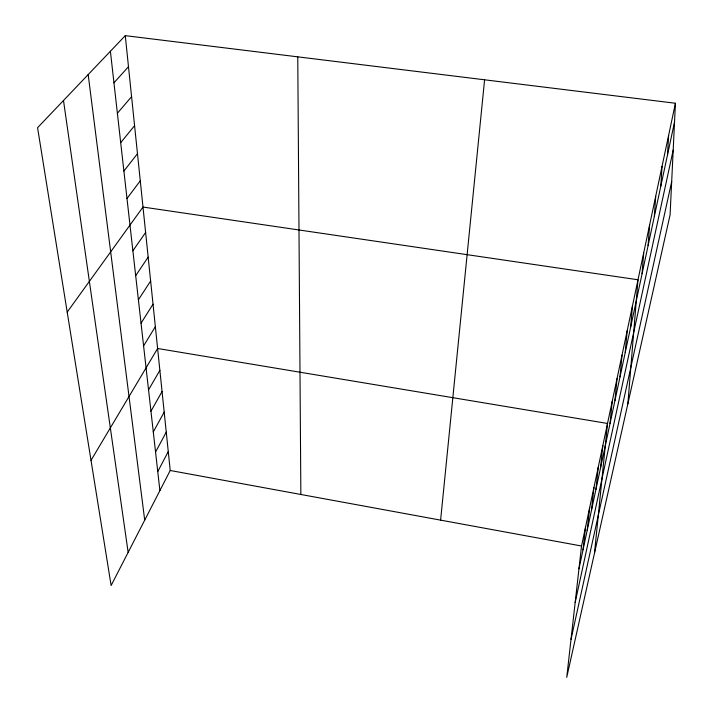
<?xml version="1.0" encoding="UTF-8"?>
<svg xmlns="http://www.w3.org/2000/svg" width="713" height="713" viewBox="0 0 713 713"><rect width="100%" height="100%" fill="white"/><g stroke="black" fill="none" stroke-linecap="round" stroke-linejoin="round"><path stroke-width="1.07" d="M675.425 103.251L670.095 214.8L566.737 677.35L581.532 546.006L675.425 103.251L125.274 35.65L37.575 127.698L111.121 585.516L170.22 470.491L125.274 35.65M667.537 154.668L668.607 135.417M660.817 186.111L662.029 166.405M654.338 216.395L655.693 196.28M648.099 245.584L649.588 225.094M642.074 273.73L643.687 252.91M627.859 403.816L637.992 279.772L142.992 207.055L67.2 312.107M630.657 327.124L632.484 305.734M625.239 352.463L627.164 330.832M619.998 376.963L622.012 355.119M614.927 400.653L617.021 378.63M610.025 423.584L612.2 401.401M440.607 520.134L484.59 79.803M594.499 553.128L607.521 423.46L157.609 348.488L91.014 460.366M600.533 467.942L602.841 445.491M595.952 489.403L598.314 466.837M591.505 510.187L593.929 487.532M587.191 530.338L589.669 507.611M583.011 549.875L585.542 527.094M578.956 568.831L674.534 121.985M575.168 602.503L673.188 150.104M571.024 639.338L671.691 181.557M157.76 471.596L168.268 451.579M155.55 452.051L166.254 432.123M153.286 431.926L164.186 412.123M150.951 411.214L162.065 391.526M148.545 389.877L159.872 370.323M143.589 345.876L155.354 326.661M141.04 323.203L153.028 304.175M138.402 299.816L150.639 281.002M135.684 275.69L148.17 257.117M132.876 250.798L145.621 232.474M126.985 198.517L140.274 180.799M123.893 171.058L137.475 153.687M120.693 142.653L134.579 125.666M117.378 113.251L131.584 96.683M113.955 82.806L128.483 66.692M170.22 470.491L581.532 546.006M63.493 100.497L128.153 552.379M88.18 74.58L144.703 520.151M110.399 51.265L159.899 490.589M297.767 56.844L300.859 494.474"/></g></svg>
